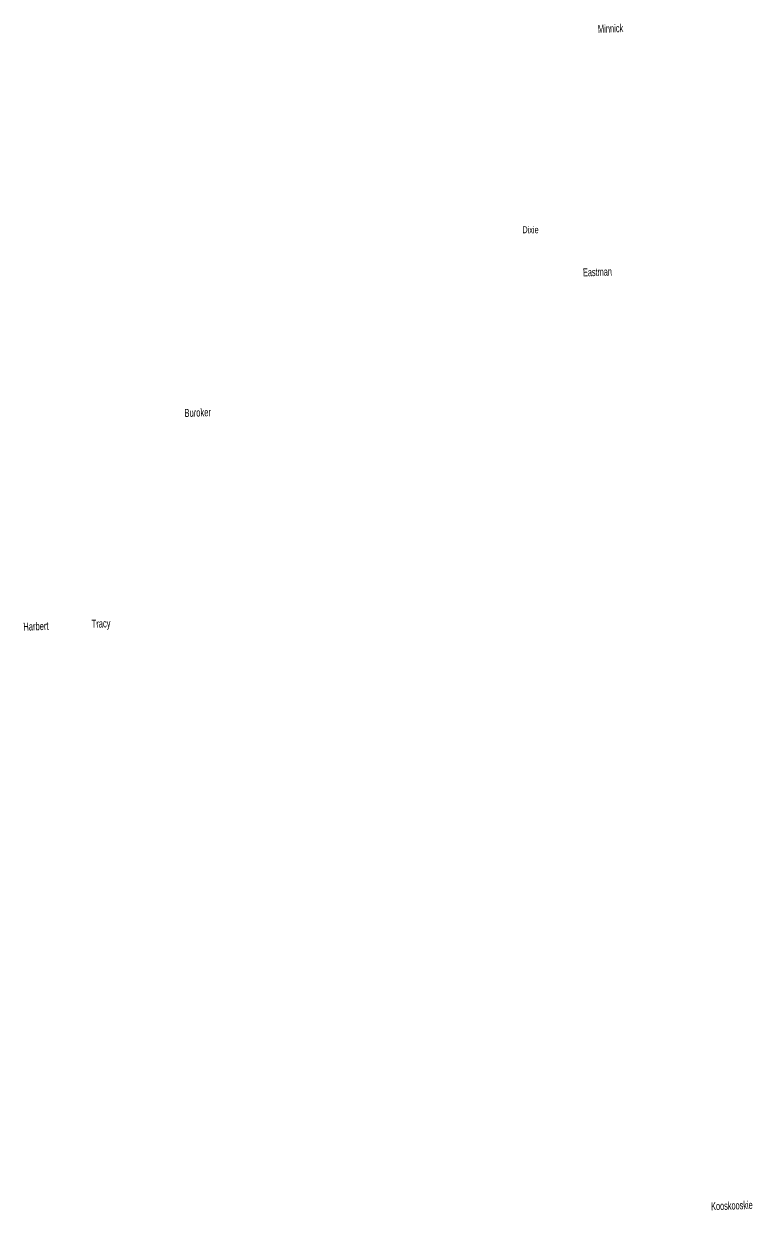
# Model space of a CAD drawing. Header units: feet. Extents: x -903180 to 1023491, y -707744 to 564635.
# Drawn here: x 700154 to 736291, y -534935 to -475655 of the extents above; entities that cross this region are included whole.
import ezdxf

# ---------------------------------------------------------------- set-up
doc = ezdxf.new("R2010")
doc.units = ezdxf.units.FT
doc.header["$LTSCALE"] = 80
doc.layers.add('16', color=7, linetype='Continuous')

msp = doc.modelspace()

# ---------------------------------------------------------------- texts
at = {"layer": '16'}
for s, width, p in [('Minnick', 0.7, (728837.39, -476113.58)), ('Eastman', 0.6, (728091.56, -488281.15)), ('Buroker', 0.65, (708187.42, -495302.88)), ('Harbert', 0.65, (700138.4, -505979.68)), ('Tracy', 0.7, (703555.1, -505836.56)), ('Kooskooskie', 0.6, (734491.37, -534935.85))]:
    msp.add_text(s, height=400, rotation=1.892, dxfattribs=dict(at, width=width)).set_placement(p)
at = {"layer": '16', "width": 0.65}
msp.add_text('Dixie', height=350, dxfattribs=at).set_placement((725060.32, -486122.6))

doc.saveas('drawing.dxf')
